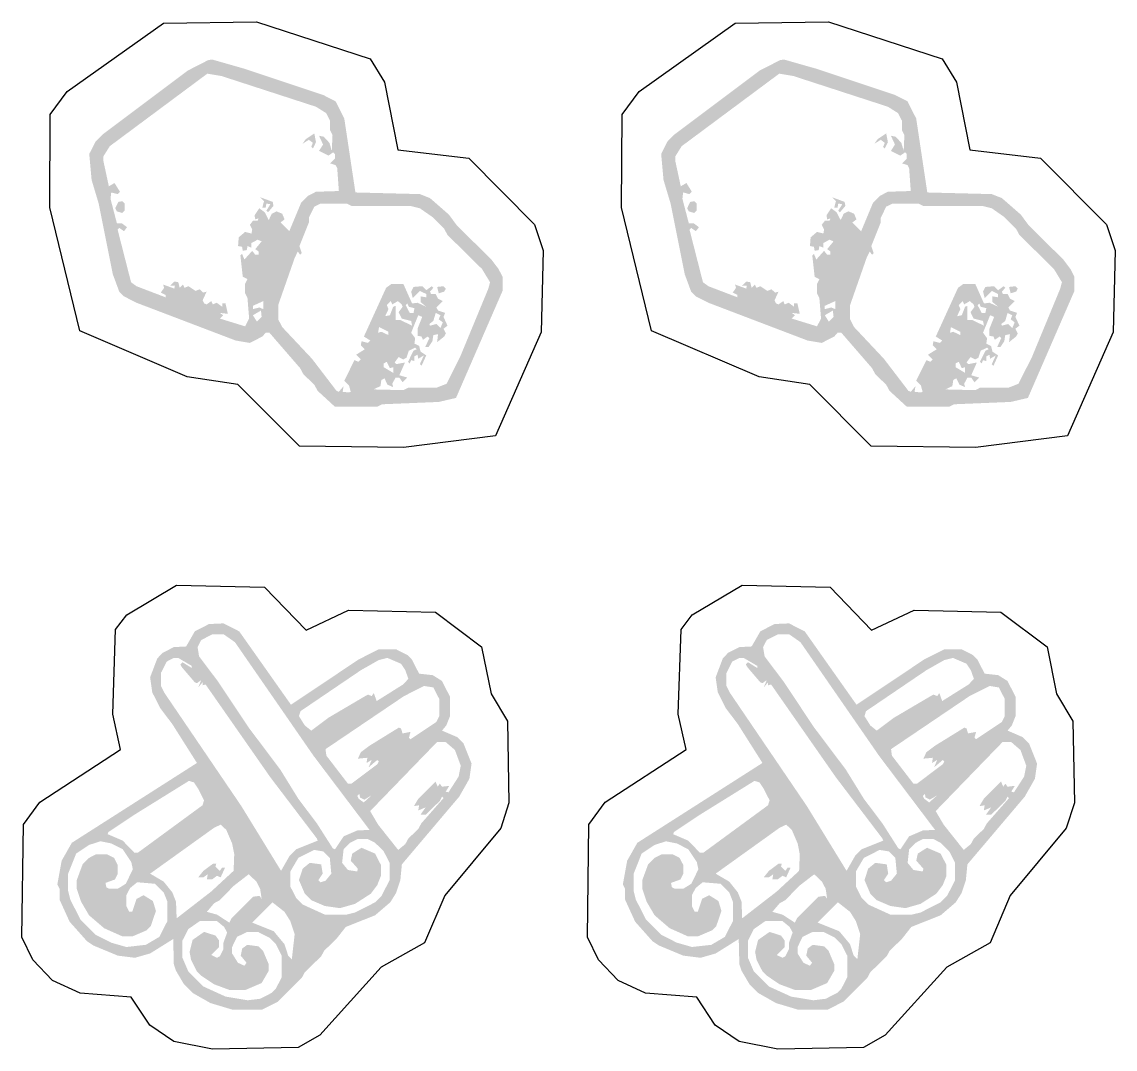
# Model space of a CAD drawing. Header units: millimetres. Extents: x 4 to 281, y 4 to 80.
# Drawn here: x 228.8 to 280.7, y 31.3 to 80.1 of the extents above; entities that cross this region are included whole.
import ezdxf

# ---------------------------------------------------------------- set-up
doc = ezdxf.new("R2010")
doc.units = ezdxf.units.MM
doc.layers.add('CUT', color=1, linetype='Continuous')
doc.layers.add('RASTER', color=7, linetype='Continuous')

msp = doc.modelspace()

# ---------------------------------------------------------------- hatches: boundary and pattern name
at = {"layer": 'RASTER'}
h = msp.add_hatch(color=7, dxfattribs=at)
h.paths.add_polyline_path([(237.6, 78.264), (237.791, 78.297), (239.361, 77.849), (243.062, 76.615), (243.656, 76.312), (244.071, 75.494), (244.599, 71.983), (247.66, 71.905), (248.142, 71.714), (249.04, 70.929), (249.421, 70.413), (251.058, 68.798), (251.395, 68.35), (251.585, 67.98), (251.585, 67.307), (249.376, 62.226), (248.557, 62.036), (245.866, 61.924), (245.642, 61.811), (243.623, 61.811), (242.804, 62.563), (242.647, 62.854), (242.131, 63.348), (241.974, 63.639), (240.516, 65.322), (240.337, 65.322), (240.18, 65.142), (239.585, 64.839), (238.913, 64.952), (234.202, 66.746), (233.608, 67.049), (233.384, 67.273), (233.081, 68.092), (232.408, 71.456), (232.071, 72.578), (231.959, 73.811), (232.262, 74.406), (232.599, 74.742), (236.636, 77.77)])
h.paths.add_polyline_path([(237.567, 77.625), (232.935, 74.182), (232.632, 73.699), (232.632, 73.475), (232.89, 72.275), (233.159, 72.432), (233.417, 72.017), (233.305, 71.905), (233.002, 71.983), (232.969, 71.681), (233.271, 70.525), (233.496, 70.525), (233.754, 70.335), (233.608, 70.144), (233.384, 70.301), (233.305, 70.223), (233.944, 67.722), (234.202, 67.531), (235.582, 67.004), (235.582, 67.116), (235.357, 67.228), (235.514, 67.453), (235.47, 67.61), (235.997, 67.419), (236.03, 67.565), (235.806, 67.565), (235.997, 67.755), (236.187, 67.722), (236.255, 67.453), (236.412, 67.61), (236.479, 67.453), (236.67, 67.531), (237.006, 67.307), (237.197, 67.385), (237.376, 67.228), (237.533, 67.273), (237.342, 66.858), (237.421, 66.712), (237.533, 66.667), (237.757, 66.825), (237.825, 66.667), (238.015, 66.746), (238.273, 66.555), (238.273, 66.712), (238.43, 66.712), (238.542, 66.219), (238.161, 66.264), (238.318, 66.152), (238.161, 65.995), (239.361, 65.625), (239.552, 65.995), (239.473, 66.97), (239.361, 67.195), (239.361, 67.643), (239.473, 67.867), (239.249, 67.98), (239.137, 68.989), (239.215, 69.067), (239.328, 68.798), (239.698, 69.213), (239.843, 69.023), (240, 69.023), (240, 69.18), (239.843, 69.292), (240.146, 69.662), (239.956, 69.74), (239.664, 69.583), (239.664, 69.359), (239.473, 69.438), (239.44, 69.247), (239.249, 69.213), (239.215, 69.404), (239.025, 69.438), (239.058, 69.853), (239.361, 70.11), (239.664, 70.032), (239.698, 70.223), (239.585, 70.447), (239.731, 70.638), (239.956, 70.638), (240, 70.75), (239.843, 70.705), (239.81, 70.896), (240.034, 71.232), (240.292, 71.041), (240.483, 70.671), (240.628, 70.974), (240.853, 71.086), (241.122, 70.974), (241.234, 70.705), (241.043, 70.559), (241.458, 70.144), (242.019, 71.49), (242.356, 71.826), (242.726, 72.017), (243.813, 72.051), (243.735, 73.139), (243.656, 73.284), (243.399, 73.363), (243.623, 73.587), (243.623, 73.811), (243.544, 73.89), (243.32, 73.733), (242.871, 73.957), (243.062, 74.26), (242.871, 74.675), (243.096, 74.63), (243.365, 74.339), (243.477, 73.957), (243.511, 74.709), (243.399, 74.933), (243.399, 75.382), (243.208, 75.752), (242.726, 76.054), (238.24, 77.512)])
h.paths.add_polyline_path([(242.647, 74.787), (242.726, 74.372), (242.58, 74.069), (242.501, 74.148), (242.58, 74.339), (242.389, 74.484), (242.086, 74.294), (242.243, 74.518)])
h.paths.add_polyline_path([(240.068, 71.759), (240.673, 71.535), (240.707, 71.344), (240.449, 71.041), (240.37, 71.12), (240.561, 71.423), (240.37, 71.456), (240.337, 71.266), (240.18, 71.266), (240.258, 71.568)])
h.paths.add_polyline_path([(233.339, 71.535), (233.529, 71.568), (233.642, 71.456), (233.642, 71.12), (233.529, 71.008), (233.271, 71.086), (233.193, 71.232)])
h.paths.add_polyline_path([(242.95, 71.456), (242.647, 71.31), (242.389, 70.783), (242.389, 70.559), (241.941, 69.438), (242.053, 69.101), (241.974, 69.023), (241.862, 69.18), (241.716, 68.877), (240.931, 66.634), (240.931, 65.961), (241.122, 65.591), (242.535, 64.088), (243.701, 62.563), (243.813, 62.518), (244.038, 62.787), (243.993, 62.518), (244.296, 62.484), (244.374, 62.518), (244.296, 62.821), (244.071, 63.045), (244.554, 64.021), (244.744, 63.942), (244.856, 64.054), (244.632, 64.279), (245.047, 64.537), (244.856, 64.727), (244.89, 64.918), (245.193, 64.839), (245.305, 64.952), (245.002, 65.142), (246.056, 67.453), (246.314, 67.643), (246.875, 67.643), (247.29, 66.712), (247.548, 66.746), (247.963, 66.555), (247.694, 66.78), (247.694, 67.049), (247.963, 67.004), (247.963, 67.161), (247.66, 67.307), (247.324, 66.97), (247.245, 67.273), (247.357, 67.497), (247.772, 67.531), (247.963, 67.34), (248.221, 67.531), (248.299, 67.453), (248.142, 67.273), (248.187, 67.161), (248.412, 67.161), (248.524, 66.937), (248.748, 66.825), (248.445, 66.522), (248.524, 66.376), (248.86, 66.264), (248.782, 66.073), (248.972, 65.658), (248.782, 65.512), (248.894, 65.288), (248.815, 65.142), (248.479, 64.873), (248.524, 65.254), (248.299, 65.21), (248.255, 64.918), (248.075, 64.649), (247.918, 64.649), (248.109, 65.064), (248.03, 65.142), (247.806, 64.985), (247.739, 65.142), (247.548, 65.176), (247.548, 65.512), (247.772, 66.073), (247.582, 66.152), (247.245, 65.322), (247.436, 65.064), (247.402, 64.806), (247.627, 64.694), (247.694, 64.425), (247.963, 64.245), (247.739, 63.752), (247.66, 63.83), (247.851, 64.245), (247.582, 64.088), (247.548, 64.279), (247.402, 64.2), (247.402, 63.976), (247.245, 64.021), (247.178, 63.864), (247.099, 63.942), (247.357, 64.469), (247.514, 64.537), (247.436, 64.615), (247.133, 64.469), (247.021, 64.133), (246.875, 64.054), (246.651, 64.167), (246.46, 63.909), (246.539, 63.83), (246.954, 63.909), (246.685, 63.303), (247.066, 63.191), (246.842, 62.967), (246.685, 63.191), (246.505, 63.191), (246.348, 62.899), (246.393, 62.742), (246.124, 62.854), (245.978, 63.157), (245.832, 63.079), (245.787, 62.787), (245.451, 62.63), (246.875, 62.596), (247.099, 62.709), (248.445, 62.709), (248.928, 62.899), (249.567, 64.167), (250.913, 67.419), (250.991, 67.722), (250.61, 68.35), (248.972, 69.965), (248.815, 70.256), (248.255, 70.817), (247.66, 71.232), (247.212, 71.344), (244.408, 71.344), (244.184, 71.456)])
h.paths.add_polyline_path([(248.479, 67.497), (248.782, 67.531), (248.894, 67.419), (248.815, 67.273), (248.557, 67.195)])
h.paths.add_polyline_path([(240.225, 66.825), (239.731, 66.6), (239.731, 66.443), (240.034, 66.522), (240.225, 66.443)])
h.paths.add_polyline_path([(246.281, 66.825), (246.09, 66.634), (246.169, 66.443), (246.012, 66.107), (246.236, 66.152), (246.393, 66.555), (246.505, 66.6), (246.505, 65.927), (246.729, 65.927), (247.29, 65.658), (247.245, 65.882), (246.797, 65.995), (246.651, 66.297), (246.842, 66.555), (246.797, 66.667), (246.617, 66.825), (246.348, 66.667)])
h.paths.add_polyline_path([(247.066, 66.712), (246.987, 66.634), (247.178, 66.264), (247.357, 66.264), (247.402, 66.488), (247.133, 66.555)])
h.paths.add_polyline_path([(240.113, 66.376), (239.731, 66.152), (239.922, 65.849), (240.146, 66.073)])
h.paths.add_polyline_path([(248.412, 66.264), (248.299, 65.882), (248.109, 65.737), (248.142, 65.658), (248.445, 65.737), (248.636, 65.546), (248.748, 65.815), (248.557, 65.961), (248.636, 66.152)])
h.paths.add_polyline_path([(245.72, 65.591), (245.675, 65.322), (245.832, 65.367), (246.169, 65.21), (246.169, 65.367)])
h.paths.add_polyline_path([(246.09, 63.942), (245.944, 63.864), (245.944, 63.684), (246.393, 63.415), (246.393, 63.684), (246.236, 63.639)])
h = msp.add_hatch(color=7, dxfattribs=at)
h.paths.add_polyline_path([(264.759, 78.264), (264.95, 78.297), (266.52, 77.849), (270.221, 76.615), (270.815, 76.312), (271.23, 75.494), (271.757, 71.983), (274.819, 71.905), (275.301, 71.714), (276.199, 70.929), (276.58, 70.413), (278.217, 68.798), (278.554, 68.35), (278.744, 67.98), (278.744, 67.307), (276.535, 62.226), (275.716, 62.036), (273.025, 61.924), (272.8, 61.811), (270.782, 61.811), (269.963, 62.563), (269.806, 62.854), (269.29, 63.348), (269.133, 63.639), (267.675, 65.322), (267.496, 65.322), (267.339, 65.142), (266.744, 64.839), (266.071, 64.952), (261.361, 66.746), (260.767, 67.049), (260.542, 67.273), (260.24, 68.092), (259.567, 71.456), (259.23, 72.578), (259.118, 73.811), (259.421, 74.406), (259.757, 74.742), (263.795, 77.77)])
h.paths.add_polyline_path([(264.726, 77.625), (260.094, 74.182), (259.791, 73.699), (259.791, 73.475), (260.049, 72.275), (260.318, 72.432), (260.576, 72.017), (260.464, 71.905), (260.161, 71.983), (260.128, 71.681), (260.43, 70.525), (260.655, 70.525), (260.913, 70.335), (260.767, 70.144), (260.542, 70.301), (260.464, 70.223), (261.103, 67.722), (261.361, 67.531), (262.741, 67.004), (262.741, 67.116), (262.516, 67.228), (262.673, 67.453), (262.628, 67.61), (263.156, 67.419), (263.189, 67.565), (262.965, 67.565), (263.156, 67.755), (263.346, 67.722), (263.413, 67.453), (263.57, 67.61), (263.638, 67.453), (263.828, 67.531), (264.165, 67.307), (264.356, 67.385), (264.535, 67.228), (264.692, 67.273), (264.501, 66.858), (264.58, 66.712), (264.692, 66.667), (264.916, 66.825), (264.984, 66.667), (265.174, 66.746), (265.432, 66.555), (265.432, 66.712), (265.589, 66.712), (265.701, 66.219), (265.32, 66.264), (265.477, 66.152), (265.32, 65.995), (266.52, 65.625), (266.711, 65.995), (266.632, 66.97), (266.52, 67.195), (266.52, 67.643), (266.632, 67.867), (266.408, 67.98), (266.296, 68.989), (266.374, 69.067), (266.486, 68.798), (266.856, 69.213), (267.002, 69.023), (267.159, 69.023), (267.159, 69.18), (267.002, 69.292), (267.305, 69.662), (267.114, 69.74), (266.823, 69.583), (266.823, 69.359), (266.632, 69.438), (266.599, 69.247), (266.408, 69.213), (266.374, 69.404), (266.184, 69.438), (266.217, 69.853), (266.52, 70.11), (266.823, 70.032), (266.856, 70.223), (266.744, 70.447), (266.89, 70.638), (267.114, 70.638), (267.159, 70.75), (267.002, 70.705), (266.969, 70.896), (267.193, 71.232), (267.451, 71.041), (267.642, 70.671), (267.787, 70.974), (268.012, 71.086), (268.281, 70.974), (268.393, 70.705), (268.202, 70.559), (268.617, 70.144), (269.178, 71.49), (269.514, 71.826), (269.885, 72.017), (270.972, 72.051), (270.894, 73.139), (270.815, 73.284), (270.557, 73.363), (270.782, 73.587), (270.782, 73.811), (270.703, 73.89), (270.479, 73.733), (270.03, 73.957), (270.221, 74.26), (270.03, 74.675), (270.255, 74.63), (270.524, 74.339), (270.636, 73.957), (270.67, 74.709), (270.557, 74.933), (270.557, 75.382), (270.367, 75.752), (269.885, 76.054), (265.399, 77.512)])
h.paths.add_polyline_path([(269.806, 74.787), (269.885, 74.372), (269.739, 74.069), (269.66, 74.148), (269.739, 74.339), (269.548, 74.484), (269.245, 74.294), (269.402, 74.518)])
h.paths.add_polyline_path([(267.227, 71.759), (267.832, 71.535), (267.866, 71.344), (267.608, 71.041), (267.529, 71.12), (267.72, 71.423), (267.529, 71.456), (267.496, 71.266), (267.339, 71.266), (267.417, 71.568)])
h.paths.add_polyline_path([(260.498, 71.535), (260.688, 71.568), (260.8, 71.456), (260.8, 71.12), (260.688, 71.008), (260.43, 71.086), (260.352, 71.232)])
h.paths.add_polyline_path([(270.109, 71.456), (269.806, 71.31), (269.548, 70.783), (269.548, 70.559), (269.099, 69.438), (269.212, 69.101), (269.133, 69.023), (269.021, 69.18), (268.875, 68.877), (268.09, 66.634), (268.09, 65.961), (268.281, 65.591), (269.694, 64.088), (270.86, 62.563), (270.972, 62.518), (271.197, 62.787), (271.152, 62.518), (271.455, 62.484), (271.533, 62.518), (271.455, 62.821), (271.23, 63.045), (271.713, 64.021), (271.903, 63.942), (272.015, 64.054), (271.791, 64.279), (272.206, 64.537), (272.015, 64.727), (272.049, 64.918), (272.352, 64.839), (272.464, 64.952), (272.161, 65.142), (273.215, 67.453), (273.473, 67.643), (274.034, 67.643), (274.449, 66.712), (274.707, 66.746), (275.122, 66.555), (274.853, 66.78), (274.853, 67.049), (275.122, 67.004), (275.122, 67.161), (274.819, 67.307), (274.483, 66.97), (274.404, 67.273), (274.516, 67.497), (274.931, 67.531), (275.122, 67.34), (275.38, 67.531), (275.458, 67.453), (275.301, 67.273), (275.346, 67.161), (275.57, 67.161), (275.683, 66.937), (275.907, 66.825), (275.604, 66.522), (275.683, 66.376), (276.019, 66.264), (275.941, 66.073), (276.131, 65.658), (275.941, 65.512), (276.053, 65.288), (275.974, 65.142), (275.638, 64.873), (275.683, 65.254), (275.458, 65.21), (275.413, 64.918), (275.234, 64.649), (275.077, 64.649), (275.268, 65.064), (275.189, 65.142), (274.965, 64.985), (274.898, 65.142), (274.707, 65.176), (274.707, 65.512), (274.931, 66.073), (274.741, 66.152), (274.404, 65.322), (274.595, 65.064), (274.561, 64.806), (274.785, 64.694), (274.853, 64.425), (275.122, 64.245), (274.898, 63.752), (274.819, 63.83), (275.01, 64.245), (274.741, 64.088), (274.707, 64.279), (274.561, 64.2), (274.561, 63.976), (274.404, 64.021), (274.337, 63.864), (274.258, 63.942), (274.516, 64.469), (274.673, 64.537), (274.595, 64.615), (274.292, 64.469), (274.18, 64.133), (274.034, 64.054), (273.81, 64.167), (273.619, 63.909), (273.698, 63.83), (274.113, 63.909), (273.843, 63.303), (274.225, 63.191), (274, 62.967), (273.843, 63.191), (273.664, 63.191), (273.507, 62.899), (273.552, 62.742), (273.283, 62.854), (273.137, 63.157), (272.991, 63.079), (272.946, 62.787), (272.61, 62.63), (274.034, 62.596), (274.258, 62.709), (275.604, 62.709), (276.086, 62.899), (276.726, 64.167), (278.071, 67.419), (278.15, 67.722), (277.769, 68.35), (276.131, 69.965), (275.974, 70.256), (275.413, 70.817), (274.819, 71.232), (274.37, 71.344), (271.567, 71.344), (271.342, 71.456)])
h.paths.add_polyline_path([(275.638, 67.497), (275.941, 67.531), (276.053, 67.419), (275.974, 67.273), (275.716, 67.195)])
h.paths.add_polyline_path([(267.384, 66.825), (266.89, 66.6), (266.89, 66.443), (267.193, 66.522), (267.384, 66.443)])
h.paths.add_polyline_path([(273.44, 66.825), (273.249, 66.634), (273.328, 66.443), (273.17, 66.107), (273.395, 66.152), (273.552, 66.555), (273.664, 66.6), (273.664, 65.927), (273.888, 65.927), (274.449, 65.658), (274.404, 65.882), (273.956, 65.995), (273.81, 66.297), (274, 66.555), (273.956, 66.667), (273.776, 66.825), (273.507, 66.667)])
h.paths.add_polyline_path([(274.225, 66.712), (274.146, 66.634), (274.337, 66.264), (274.516, 66.264), (274.561, 66.488), (274.292, 66.555)])
h.paths.add_polyline_path([(267.271, 66.376), (266.89, 66.152), (267.081, 65.849), (267.305, 66.073)])
h.paths.add_polyline_path([(275.57, 66.264), (275.458, 65.882), (275.268, 65.737), (275.301, 65.658), (275.604, 65.737), (275.795, 65.546), (275.907, 65.815), (275.716, 65.961), (275.795, 66.152)])
h.paths.add_polyline_path([(272.879, 65.591), (272.834, 65.322), (272.991, 65.367), (273.328, 65.21), (273.328, 65.367)])
h.paths.add_polyline_path([(273.249, 63.942), (273.103, 63.864), (273.103, 63.684), (273.552, 63.415), (273.552, 63.684), (273.395, 63.639)])
h = msp.add_hatch(color=7, dxfattribs=at)
h.paths.add_polyline_path([(237.646, 51.489), (238.333, 51.52), (239.081, 51.141), (241.539, 47.658), (244.756, 49.809), (245.709, 50.291), (246.529, 50.291), (247.072, 50.014), (247.276, 49.809), (247.625, 49.133), (248.27, 49.061), (248.711, 48.785), (249.09, 48.037), (249.09, 47.115), (248.916, 46.674), (248.711, 46.429), (249.428, 46.121), (249.735, 45.814), (250.114, 44.861), (250.012, 44.144), (249.53, 43.294), (246.805, 40.077), (246.733, 39.329), (246.529, 38.714), (246.252, 38.274), (245.535, 37.659), (244.142, 37.106), (243.691, 36.532), (243.117, 35.979), (242.974, 35.713), (242.195, 34.954), (242.052, 34.688), (240.925, 33.561), (240.177, 33.182), (238.743, 33.182), (237.718, 33.489), (236.868, 33.971), (236.458, 34.381), (236.079, 35.026), (235.976, 35.334), (235.946, 36.532), (234.85, 35.846), (234.132, 35.641), (233.313, 35.743), (232.155, 36.225), (231.848, 36.43), (231.028, 37.352), (230.547, 38.407), (230.547, 38.919), (230.444, 39.124), (230.649, 40.251), (231.131, 41.101), (237.073, 44.892), (235.905, 46.736), (235.331, 47.494), (234.952, 48.242), (234.85, 48.959), (235.188, 49.85), (235.434, 50.117), (235.976, 50.393), (236.56, 50.424), (236.97, 51.141)])
h.paths.add_polyline_path([(237.821, 51.008), (237.278, 50.731), (237.103, 50.393), (237.175, 49.953), (238.056, 48.785), (239.531, 46.572), (241.027, 44.585), (241.888, 43.191), (242.769, 42.023), (243.527, 40.835), (243.629, 40.794), (244.039, 41.409), (244.685, 41.685), (245.268, 41.716), (242.605, 45.24), (238.876, 50.629), (238.333, 51.008)])
h.paths.add_polyline_path([(235.976, 49.881), (235.638, 49.707), (235.362, 49.164), (235.362, 48.549), (235.536, 48.211), (239.183, 42.843), (241.068, 39.77), (241.478, 40.487), (241.785, 40.794), (242.81, 41.204), (242.769, 41.306), (240.556, 44.216), (237.482, 48.621), (237.339, 48.58), (237.339, 48.723), (237.134, 48.478), (237.278, 48.826), (237.073, 48.682), (236.97, 48.723), (236.356, 49.441), (236.284, 49.574), (236.386, 49.676), (236.827, 49.4), (236.827, 49.502), (236.181, 49.881)])
h.paths.add_polyline_path([(246.119, 49.881), (245.709, 49.779), (244.859, 49.297), (241.99, 47.351), (241.918, 47.115), (242.195, 46.674), (242.502, 46.429), (243.322, 47.043), (245.064, 48.068), (245.197, 48.139), (245.371, 48.068), (245.473, 48.211), (245.607, 47.832), (246.867, 48.621), (247.113, 48.887), (246.969, 49.297), (246.764, 49.604)])
h.paths.add_polyline_path([(247.86, 48.549), (246.908, 48.068), (243.179, 45.548), (243.22, 45.24), (244.244, 43.908), (244.408, 43.908), (245.637, 44.83), (245.709, 44.964), (245.637, 45.035), (245.227, 44.687), (245.371, 45.035), (245.125, 44.892), (245.166, 45.138), (244.715, 45.097), (244.859, 45.404), (245.268, 45.711), (246.662, 46.572), (246.764, 46.531), (246.836, 46.295), (247.215, 46.367), (247.143, 46.091), (247.215, 46.019), (248.444, 46.838), (248.578, 47.115), (248.578, 47.935), (248.301, 48.478)])
h.paths.add_polyline_path([(248.475, 45.886), (245.299, 42.607), (245.678, 41.962), (246.631, 40.763), (246.969, 41.04), (247.113, 41.306), (247.584, 41.757), (247.727, 42.023), (248.782, 43.222), (248.711, 43.294), (248.608, 43.089), (247.932, 42.433), (247.686, 42.433), (247.932, 42.781), (247.584, 42.638), (247.625, 42.884), (247.379, 42.843), (247.584, 43.191), (248.403, 44.011), (248.506, 43.765), (248.608, 43.908), (248.711, 43.765), (249.059, 43.806), (248.885, 43.529), (249.018, 43.499), (249.5, 44.246), (249.602, 44.759), (249.325, 45.507), (248.885, 45.886)])
h.paths.add_polyline_path([(236.694, 44.042), (234.102, 42.433), (232.872, 41.614), (232.831, 41.511), (233.548, 41.204), (234.102, 40.63), (234.266, 40.63), (237.339, 42.884), (237.411, 43.12), (237.134, 43.663), (236.929, 43.97)])
h.paths.add_polyline_path([(244.787, 43.427), (244.685, 43.324), (244.756, 43.191), (244.992, 43.017), (245.371, 43.355), (245.023, 43.15), (244.818, 43.253)])
h.paths.add_polyline_path([(238.2, 41.962), (237.892, 41.818), (234.85, 39.636), (235.495, 39.257), (235.905, 38.745), (236.079, 38.305), (236.11, 37.516), (237.749, 38.786), (238.814, 39.77), (238.845, 40.558), (238.743, 41.071), (238.466, 41.716)])
h.paths.add_polyline_path([(244.685, 41.275), (244.346, 41.101), (244.039, 40.794), (243.967, 40.149), (244.244, 39.81), (244.685, 39.739), (244.715, 39.872), (244.377, 40.251), (244.449, 40.589), (244.889, 40.866), (245.535, 40.589), (245.811, 40.046), (245.811, 39.534), (245.637, 39.093), (245.33, 38.684), (244.582, 38.202), (243.865, 37.997), (243.148, 38.1), (242.502, 38.376), (242.195, 38.684), (241.918, 39.329), (242.093, 39.872), (242.431, 40.149), (242.974, 40.077), (243.045, 39.636), (242.84, 39.329), (242.943, 39.227), (243.179, 39.298), (243.455, 39.636), (243.383, 40.384), (243.076, 40.692), (242.636, 40.763), (241.888, 40.384), (241.509, 39.739), (241.509, 39.022), (241.785, 38.479), (242.093, 38.171), (243.148, 37.69), (244.172, 37.69), (244.582, 37.792), (245.535, 38.274), (245.842, 38.581), (246.221, 39.329), (246.221, 40.149), (245.945, 40.692), (245.535, 41.101), (245.197, 41.275)])
h.paths.add_polyline_path([(232.493, 41.173), (231.95, 40.999), (231.336, 40.589), (230.957, 39.636), (230.957, 38.817), (231.059, 38.407), (231.541, 37.454), (232.258, 36.737), (233.006, 36.358), (233.723, 36.153), (234.645, 36.256), (235.29, 36.635), (235.669, 37.382), (235.669, 38.305), (235.495, 38.745), (235.085, 39.155), (234.235, 39.227), (233.897, 38.95), (233.723, 38.612), (233.723, 38.1), (233.856, 37.823), (233.999, 37.823), (234.204, 38.438), (234.542, 38.612), (234.983, 38.335), (235.126, 37.864), (234.88, 37.147), (234.675, 36.942), (234.03, 36.665), (233.518, 36.665), (232.667, 37.044), (231.95, 37.659), (231.571, 38.305), (231.366, 38.919), (231.366, 39.329), (231.643, 40.077), (231.95, 40.384), (232.288, 40.558), (232.801, 40.558), (233.139, 40.384), (233.313, 40.046), (233.313, 39.636), (233.18, 39.36), (232.729, 39.196), (232.77, 38.991), (232.903, 38.919), (233.313, 38.919), (233.692, 39.155), (234.03, 39.841), (233.958, 40.179), (233.548, 40.794), (233.006, 41.071)])
h.paths.add_polyline_path([(237.851, 40.118), (237.995, 40.118), (237.954, 39.974), (238.159, 39.77), (238.261, 39.913), (238.404, 39.913), (238.2, 39.462), (238.025, 39.534), (237.79, 39.36), (237.544, 39.36), (237.585, 39.606), (237.38, 39.462), (237.134, 39.462), (237.38, 39.77)])
h.paths.add_polyline_path([(239.531, 39.606), (238.814, 39.052), (238.159, 38.376), (237.892, 38.233), (237.544, 37.823), (238.025, 37.69), (238.609, 37.311), (238.712, 37.516), (239.736, 38.54), (240.044, 38.581), (240.146, 38.438), (240.074, 38.919), (239.9, 39.257)])
h.paths.add_polyline_path([(240.658, 38.274), (239.695, 37.311), (240.72, 36.901), (241.232, 36.286), (241.406, 35.743), (241.58, 35.569), (241.714, 36.768), (241.509, 37.382), (241.232, 37.823)])
h.paths.add_polyline_path([(237.206, 37.382), (236.663, 37.003), (236.386, 36.46), (236.386, 35.641), (236.663, 34.995), (237.38, 34.278), (238.435, 33.797), (239.49, 33.623), (240.074, 33.694), (240.617, 33.971), (240.822, 34.176), (241.099, 34.719), (241.099, 35.743), (240.822, 36.286), (240.515, 36.594), (239.972, 36.87), (239.46, 36.87), (238.978, 36.635), (238.743, 36.153), (238.743, 35.846), (239.019, 35.405), (239.327, 35.262), (239.429, 35.405), (239.152, 35.743), (239.224, 36.081), (239.46, 36.256), (240.003, 36.184), (240.208, 35.979), (240.484, 35.334), (240.484, 35.026), (240.146, 34.442), (239.357, 34.104), (238.64, 34.104), (237.892, 34.381), (237.278, 34.791), (237.073, 34.995), (236.796, 35.538), (236.724, 35.917), (236.868, 36.491), (237.411, 36.87), (237.954, 36.696), (238.128, 36.46), (238.128, 36.153), (237.749, 35.774), (238.025, 35.641), (238.159, 35.713), (238.333, 36.051), (238.333, 36.358), (238.507, 36.84), (238.364, 37.106), (238.025, 37.382)])
h = msp.add_hatch(color=7, dxfattribs=at)
h.paths.add_polyline_path([(264.502, 51.489), (265.189, 51.52), (265.937, 51.141), (268.395, 47.658), (271.612, 49.809), (272.565, 50.291), (273.385, 50.291), (273.928, 50.014), (274.132, 49.809), (274.481, 49.133), (275.126, 49.061), (275.567, 48.785), (275.946, 48.037), (275.946, 47.115), (275.772, 46.674), (275.567, 46.429), (276.284, 46.121), (276.591, 45.814), (276.97, 44.861), (276.868, 44.144), (276.386, 43.294), (273.661, 40.077), (273.589, 39.329), (273.385, 38.714), (273.108, 38.274), (272.391, 37.659), (270.998, 37.106), (270.547, 36.532), (269.973, 35.979), (269.83, 35.713), (269.051, 34.954), (268.908, 34.688), (267.781, 33.561), (267.033, 33.182), (265.599, 33.182), (264.574, 33.489), (263.724, 33.971), (263.314, 34.381), (262.935, 35.026), (262.832, 35.334), (262.802, 36.532), (261.706, 35.846), (260.988, 35.641), (260.169, 35.743), (259.011, 36.225), (258.704, 36.43), (257.884, 37.352), (257.403, 38.407), (257.403, 38.919), (257.3, 39.124), (257.505, 40.251), (257.987, 41.101), (263.929, 44.892), (262.761, 46.736), (262.187, 47.494), (261.808, 48.242), (261.706, 48.959), (262.044, 49.85), (262.29, 50.117), (262.832, 50.393), (263.416, 50.424), (263.826, 51.141)])
h.paths.add_polyline_path([(264.677, 51.008), (264.134, 50.731), (263.959, 50.393), (264.031, 49.953), (264.912, 48.785), (266.387, 46.572), (267.883, 44.585), (268.744, 43.191), (269.625, 42.023), (270.383, 40.835), (270.485, 40.794), (270.895, 41.409), (271.541, 41.685), (272.124, 41.716), (269.461, 45.24), (265.732, 50.629), (265.189, 51.008)])
h.paths.add_polyline_path([(262.832, 49.881), (262.494, 49.707), (262.218, 49.164), (262.218, 48.549), (262.392, 48.211), (266.039, 42.843), (267.924, 39.77), (268.334, 40.487), (268.641, 40.794), (269.666, 41.204), (269.625, 41.306), (267.412, 44.216), (264.338, 48.621), (264.195, 48.58), (264.195, 48.723), (263.99, 48.478), (264.134, 48.826), (263.929, 48.682), (263.826, 48.723), (263.212, 49.441), (263.14, 49.574), (263.242, 49.676), (263.683, 49.4), (263.683, 49.502), (263.037, 49.881)])
h.paths.add_polyline_path([(272.975, 49.881), (272.565, 49.779), (271.715, 49.297), (268.846, 47.351), (268.774, 47.115), (269.051, 46.674), (269.358, 46.429), (270.178, 47.043), (271.92, 48.068), (272.053, 48.139), (272.227, 48.068), (272.329, 48.211), (272.463, 47.832), (273.723, 48.621), (273.969, 48.887), (273.825, 49.297), (273.62, 49.604)])
h.paths.add_polyline_path([(274.716, 48.549), (273.764, 48.068), (270.035, 45.548), (270.076, 45.24), (271.1, 43.908), (271.264, 43.908), (272.493, 44.83), (272.565, 44.964), (272.493, 45.035), (272.083, 44.687), (272.227, 45.035), (271.981, 44.892), (272.022, 45.138), (271.571, 45.097), (271.715, 45.404), (272.124, 45.711), (273.518, 46.572), (273.62, 46.531), (273.692, 46.295), (274.071, 46.367), (273.999, 46.091), (274.071, 46.019), (275.3, 46.838), (275.434, 47.115), (275.434, 47.935), (275.157, 48.478)])
h.paths.add_polyline_path([(275.331, 45.886), (272.155, 42.607), (272.534, 41.962), (273.487, 40.763), (273.825, 41.04), (273.969, 41.306), (274.44, 41.757), (274.583, 42.023), (275.638, 43.222), (275.567, 43.294), (275.464, 43.089), (274.788, 42.433), (274.542, 42.433), (274.788, 42.781), (274.44, 42.638), (274.481, 42.884), (274.235, 42.843), (274.44, 43.191), (275.259, 44.011), (275.362, 43.765), (275.464, 43.908), (275.567, 43.765), (275.915, 43.806), (275.741, 43.529), (275.874, 43.499), (276.356, 44.246), (276.458, 44.759), (276.181, 45.507), (275.741, 45.886)])
h.paths.add_polyline_path([(263.55, 44.042), (260.958, 42.433), (259.728, 41.614), (259.687, 41.511), (260.404, 41.204), (260.958, 40.63), (261.122, 40.63), (264.195, 42.884), (264.267, 43.12), (263.99, 43.663), (263.785, 43.97)])
h.paths.add_polyline_path([(271.643, 43.427), (271.541, 43.324), (271.612, 43.191), (271.848, 43.017), (272.227, 43.355), (271.879, 43.15), (271.674, 43.253)])
h.paths.add_polyline_path([(265.056, 41.962), (264.748, 41.818), (261.706, 39.636), (262.351, 39.257), (262.761, 38.745), (262.935, 38.305), (262.966, 37.516), (264.605, 38.786), (265.67, 39.77), (265.701, 40.558), (265.599, 41.071), (265.322, 41.716)])
h.paths.add_polyline_path([(271.541, 41.275), (271.202, 41.101), (270.895, 40.794), (270.823, 40.149), (271.1, 39.81), (271.541, 39.739), (271.571, 39.872), (271.233, 40.251), (271.305, 40.589), (271.745, 40.866), (272.391, 40.589), (272.667, 40.046), (272.667, 39.534), (272.493, 39.093), (272.186, 38.684), (271.438, 38.202), (270.721, 37.997), (270.004, 38.1), (269.358, 38.376), (269.051, 38.684), (268.774, 39.329), (268.949, 39.872), (269.287, 40.149), (269.83, 40.077), (269.901, 39.636), (269.696, 39.329), (269.799, 39.227), (270.035, 39.298), (270.311, 39.636), (270.239, 40.384), (269.932, 40.692), (269.492, 40.763), (268.744, 40.384), (268.365, 39.739), (268.365, 39.022), (268.641, 38.479), (268.949, 38.171), (270.004, 37.69), (271.028, 37.69), (271.438, 37.792), (272.391, 38.274), (272.698, 38.581), (273.077, 39.329), (273.077, 40.149), (272.801, 40.692), (272.391, 41.101), (272.053, 41.275)])
h.paths.add_polyline_path([(259.349, 41.173), (258.806, 40.999), (258.192, 40.589), (257.813, 39.636), (257.813, 38.817), (257.915, 38.407), (258.397, 37.454), (259.114, 36.737), (259.862, 36.358), (260.579, 36.153), (261.501, 36.256), (262.146, 36.635), (262.525, 37.382), (262.525, 38.305), (262.351, 38.745), (261.941, 39.155), (261.091, 39.227), (260.753, 38.95), (260.579, 38.612), (260.579, 38.1), (260.712, 37.823), (260.855, 37.823), (261.06, 38.438), (261.398, 38.612), (261.839, 38.335), (261.982, 37.864), (261.736, 37.147), (261.531, 36.942), (260.886, 36.665), (260.374, 36.665), (259.523, 37.044), (258.806, 37.659), (258.427, 38.305), (258.222, 38.919), (258.222, 39.329), (258.499, 40.077), (258.806, 40.384), (259.144, 40.558), (259.657, 40.558), (259.995, 40.384), (260.169, 40.046), (260.169, 39.636), (260.036, 39.36), (259.585, 39.196), (259.626, 38.991), (259.759, 38.919), (260.169, 38.919), (260.548, 39.155), (260.886, 39.841), (260.814, 40.179), (260.404, 40.794), (259.862, 41.071)])
h.paths.add_polyline_path([(264.707, 40.118), (264.851, 40.118), (264.81, 39.974), (265.015, 39.77), (265.117, 39.913), (265.26, 39.913), (265.056, 39.462), (264.881, 39.534), (264.646, 39.36), (264.4, 39.36), (264.441, 39.606), (264.236, 39.462), (263.99, 39.462), (264.236, 39.77)])
h.paths.add_polyline_path([(266.387, 39.606), (265.67, 39.052), (265.015, 38.376), (264.748, 38.233), (264.4, 37.823), (264.881, 37.69), (265.465, 37.311), (265.568, 37.516), (266.592, 38.54), (266.9, 38.581), (267.002, 38.438), (266.93, 38.919), (266.756, 39.257)])
h.paths.add_polyline_path([(267.514, 38.274), (266.551, 37.311), (267.576, 36.901), (268.088, 36.286), (268.262, 35.743), (268.436, 35.569), (268.57, 36.768), (268.365, 37.382), (268.088, 37.823)])
h.paths.add_polyline_path([(264.062, 37.382), (263.519, 37.003), (263.242, 36.46), (263.242, 35.641), (263.519, 34.995), (264.236, 34.278), (265.291, 33.797), (266.346, 33.623), (266.93, 33.694), (267.473, 33.971), (267.678, 34.176), (267.955, 34.719), (267.955, 35.743), (267.678, 36.286), (267.371, 36.594), (266.828, 36.87), (266.316, 36.87), (265.834, 36.635), (265.599, 36.153), (265.599, 35.846), (265.875, 35.405), (266.183, 35.262), (266.285, 35.405), (266.008, 35.743), (266.08, 36.081), (266.316, 36.256), (266.859, 36.184), (267.064, 35.979), (267.34, 35.334), (267.34, 35.026), (267.002, 34.442), (266.213, 34.104), (265.496, 34.104), (264.748, 34.381), (264.134, 34.791), (263.929, 34.995), (263.652, 35.538), (263.58, 35.917), (263.724, 36.491), (264.267, 36.87), (264.81, 36.696), (264.984, 36.46), (264.984, 36.153), (264.605, 35.774), (264.881, 35.641), (265.015, 35.713), (265.189, 36.051), (265.189, 36.358), (265.363, 36.84), (265.22, 37.106), (264.881, 37.382)])

# ---------------------------------------------------------------- linework, layer by layer
at = {"layer": 'CUT'}
for points in [[(235.481, 80.027), (239.909, 80.084), (245.306, 78.323), (245.985, 77.216), (246.62, 74.015), (249.978, 73.617), (253.108, 70.465), (253.518, 69.234), (253.427, 65.347), (251.254, 60.429), (246.883, 59.879), (241.939, 59.936), (239.015, 62.86), (236.609, 63.226), (231.505, 65.413), (230.083, 71.272), (230.106, 75.685), (230.908, 76.771)], [(262.64, 80.027), (267.068, 80.084), (272.465, 78.323), (273.144, 77.216), (273.779, 74.015), (277.137, 73.617), (280.266, 70.465), (280.677, 69.234), (280.586, 65.347), (278.412, 60.429), (274.042, 59.879), (269.098, 59.936), (266.174, 62.86), (263.768, 63.226), (258.664, 65.413), (257.242, 71.272), (257.265, 75.685), (258.067, 76.771)], [(236.104, 53.339), (240.288, 53.244), (242.257, 51.195), (244.276, 52.14), (248.399, 52.046), (250.587, 50.411), (251.043, 48.17), (251.818, 46.878), (251.891, 42.996), (251.497, 41.792), (248.84, 38.601), (247.887, 36.343), (245.826, 35.194), (242.907, 31.967), (241.874, 31.386), (237.808, 31.303), (235.973, 31.67), (234.832, 32.448), (233.953, 33.767), (231.526, 33.959), (230.219, 34.564), (229.285, 35.541), (228.759, 36.624), (228.832, 41.977), (229.611, 43.037), (233.445, 45.529), (233.072, 47.205), (233.208, 51.231), (233.742, 51.922)], [(262.96, 53.339), (267.144, 53.244), (269.113, 51.195), (271.132, 52.14), (275.255, 52.046), (277.443, 50.411), (277.899, 48.17), (278.674, 46.878), (278.747, 42.996), (278.353, 41.792), (275.696, 38.601), (274.743, 36.343), (272.682, 35.194), (269.763, 31.967), (268.73, 31.386), (264.664, 31.303), (262.829, 31.67), (261.688, 32.448), (260.809, 33.767), (258.382, 33.959), (257.076, 34.564), (256.141, 35.541), (255.615, 36.624), (255.688, 41.977), (256.467, 43.037), (260.301, 45.529), (259.928, 47.205), (260.064, 51.231), (260.598, 51.922)]]:
    msp.add_lwpolyline(points, close=True, dxfattribs=at)

doc.saveas('drawing.dxf')
